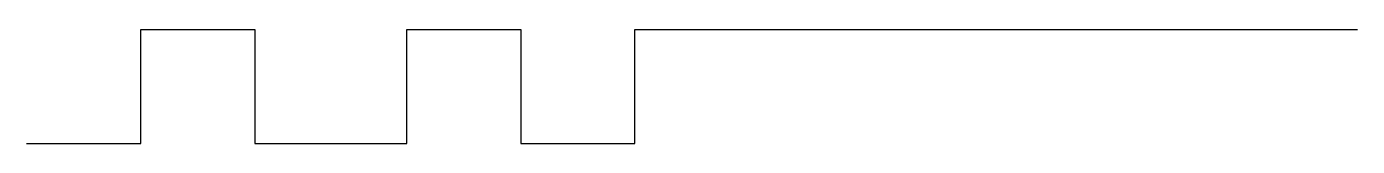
# Model space of a CAD drawing. Header units: inches. Extents: x 0 to 350, y 0 to 30.
import ezdxf

# ---------------------------------------------------------------- set-up
doc = ezdxf.new("R2010")
doc.units = ezdxf.units.IN
doc.header["$MEASUREMENT"] = 0

msp = doc.modelspace()

# ---------------------------------------------------------------- linework, layer by layer
for p, q in [((30, 0), (30, 30)), ((30, 30), (60, 30)), ((60, 30), (60, 0)), ((100, 0), (100, 30)), ((100, 30), (130, 30)), ((130, 30), (130, 0)), ((160, 0), (160, 30)), ((160, 30), (190, 30)), ((190, 30), (350, 30)), ((0, 0), (30, 0)), ((60, 0), (100, 0)), ((130, 0), (160, 0))]:
    msp.add_line(p, q)

doc.saveas('drawing.dxf')
